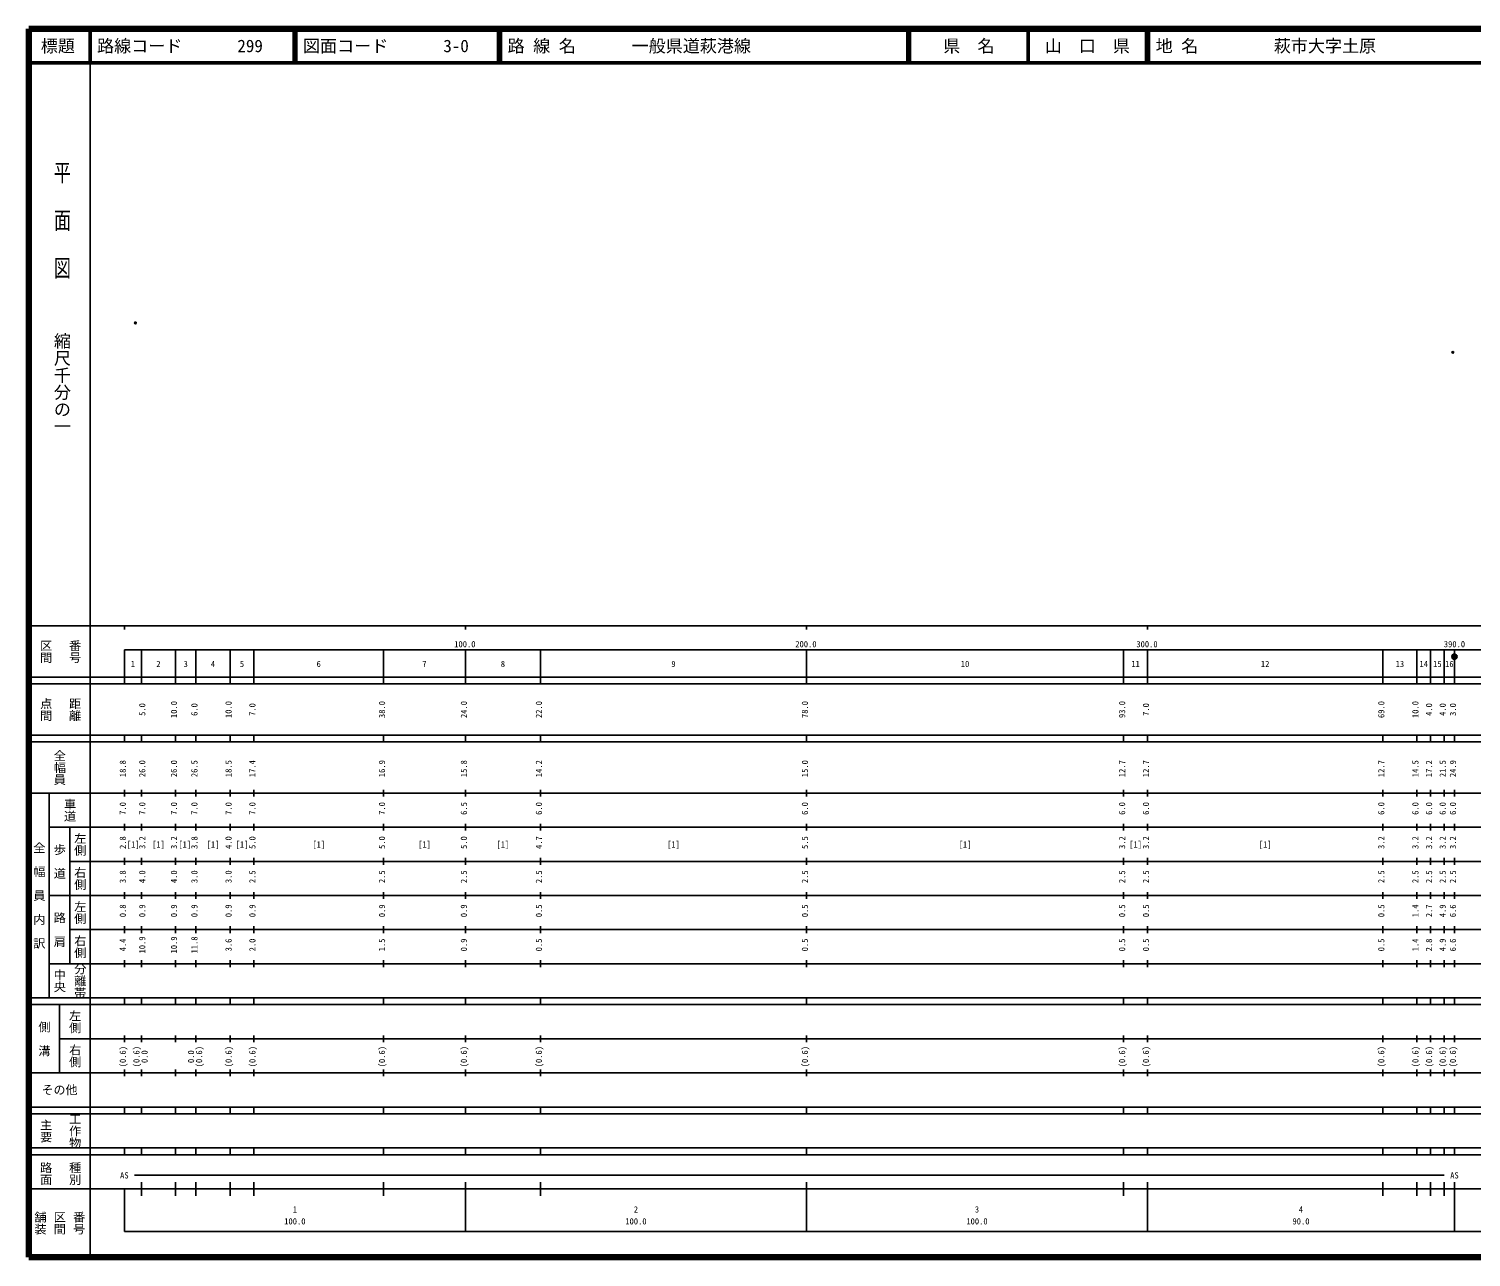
# Model space of a CAD drawing. Units: millimetres on the paper. Extents: x 40 to 680, y 20 to 380.
# Drawn here: x 40 to 462.9, y 20 to 380 of the extents above; entities that cross this region are included whole.
import ezdxf
from ezdxf.enums import TextEntityAlignment as Align

# ---------------------------------------------------------------- set-up
doc = ezdxf.new("R2010")
doc.units = ezdxf.units.MM
doc.header["$PDMODE"] = 32
doc.header["$PDSIZE"] = 0.5
doc.layers.add('M-OTRS', color=6, linetype='Continuous')
doc.layers.add('M-TTL-TXT', color=7, linetype='Continuous')
for name, color, linetype, lineweight in [('M-TTL', 2, 'Continuous', 140), ('M-TTL-BAND', 7, 'Continuous', 25), ('M-TTL-LINE', 7, 'Continuous', 50)]:
    doc.layers.add(name, color=color, linetype=linetype, lineweight=lineweight)
doc.styles.add('@ＭＳ ゴシック', font='')
doc.styles.add('ＭＳ ゴシック', font='')
doc.styles.get('@ＭＳ ゴシック').set_extended_font_data('@MS Gothic')
doc.styles.get('ＭＳ ゴシック').set_extended_font_data('MS Gothic')

msp = doc.modelspace()

# ---------------------------------------------------------------- hatches: boundary and pattern name
at = {"layer": 'M-TTL-BAND'}
msp.add_hatch(color=256, dxfattribs=at).paths.add_polyline_path([(458.75, 196), (458.749, 196.029), (458.748, 196.059), (458.745, 196.088), (458.741, 196.117), (458.736, 196.146), (458.729, 196.175), (458.722, 196.204), (458.713, 196.232), (458.704, 196.26), (458.693, 196.287), (458.681, 196.314), (458.668, 196.34), (458.654, 196.366), (458.639, 196.392), (458.624, 196.417), (458.607, 196.441), (458.589, 196.464), (458.57, 196.487), (458.551, 196.509), (458.53, 196.53), (458.509, 196.551), (458.487, 196.57), (458.464, 196.589), (458.441, 196.607), (458.417, 196.624), (458.392, 196.639), (458.366, 196.654), (458.34, 196.668), (458.314, 196.681), (458.287, 196.693), (458.26, 196.704), (458.232, 196.713), (458.204, 196.722), (458.175, 196.729), (458.146, 196.736), (458.117, 196.741), (458.088, 196.745), (458.059, 196.748), (458.029, 196.749), (458, 196.75), (457.971, 196.749), (457.941, 196.748), (457.912, 196.745), (457.883, 196.741), (457.854, 196.736), (457.825, 196.729), (457.796, 196.722), (457.768, 196.713), (457.74, 196.704), (457.713, 196.693), (457.686, 196.681), (457.66, 196.668), (457.634, 196.654), (457.608, 196.639), (457.583, 196.624), (457.559, 196.607), (457.536, 196.589), (457.513, 196.57), (457.491, 196.551), (457.47, 196.53), (457.449, 196.509), (457.43, 196.487), (457.411, 196.464), (457.393, 196.441), (457.376, 196.417), (457.361, 196.392), (457.346, 196.366), (457.332, 196.34), (457.319, 196.314), (457.307, 196.287), (457.296, 196.26), (457.287, 196.232), (457.278, 196.204), (457.271, 196.175), (457.264, 196.146), (457.259, 196.117), (457.255, 196.088), (457.252, 196.059), (457.251, 196.029), (457.25, 196), (457.251, 195.971), (457.252, 195.941), (457.255, 195.912), (457.259, 195.883), (457.264, 195.854), (457.271, 195.825), (457.278, 195.796), (457.287, 195.768), (457.296, 195.74), (457.307, 195.713), (457.319, 195.686), (457.332, 195.66), (457.346, 195.634), (457.361, 195.608), (457.376, 195.583), (457.393, 195.559), (457.411, 195.536), (457.43, 195.513), (457.449, 195.491), (457.47, 195.47), (457.491, 195.449), (457.513, 195.43), (457.536, 195.411), (457.559, 195.393), (457.583, 195.376), (457.608, 195.361), (457.634, 195.346), (457.66, 195.332), (457.686, 195.319), (457.713, 195.307), (457.74, 195.296), (457.768, 195.287), (457.796, 195.278), (457.825, 195.271), (457.854, 195.264), (457.883, 195.259), (457.912, 195.255), (457.941, 195.252), (457.971, 195.251), (458, 195.25), (458.029, 195.251), (458.059, 195.252), (458.088, 195.255), (458.117, 195.259), (458.146, 195.264), (458.175, 195.271), (458.204, 195.278), (458.232, 195.287), (458.26, 195.296), (458.287, 195.307), (458.314, 195.319), (458.34, 195.332), (458.366, 195.346), (458.392, 195.361), (458.417, 195.376), (458.441, 195.393), (458.464, 195.411), (458.487, 195.43), (458.509, 195.449), (458.53, 195.47), (458.551, 195.491), (458.57, 195.513), (458.589, 195.536), (458.607, 195.559), (458.624, 195.583), (458.639, 195.608), (458.654, 195.634), (458.668, 195.66), (458.681, 195.686), (458.693, 195.713), (458.704, 195.74), (458.713, 195.768), (458.722, 195.796), (458.729, 195.825), (458.736, 195.854), (458.741, 195.883), (458.745, 195.912), (458.748, 195.941), (458.749, 195.971)])

# ---------------------------------------------------------------- linework, layer by layer
at = {"layer": 'M-OTRS'}
for p in [(71.252, 293.829), (457.525, 285.176)]:
    msp.add_point(p, dxfattribs=at)
at = {"layer": 'M-TTL'}
for p, q in [((40, 380), (40, 20)), ((680, 380), (40, 380)), ((40, 20), (680, 20))]:
    msp.add_line(p, q, dxfattribs=at)
at = {"layer": 'M-TTL-BAND'}
for p, q in [((58, 370), (58, 20)), ((40, 205), (579, 205)), ((68, 205), (68, 204)), ((168, 205), (168, 204)), ((268, 205), (268, 204)), ((368, 205), (368, 204)), ((68, 198), (579, 198)), ((68, 198), (68, 188)), ((73, 188), (73, 198)), ((83, 188), (83, 198)), ((89, 188), (89, 198)), ((99, 188), (99, 198)), ((106, 188), (106, 198)), ((144, 188), (144, 198)), ((168, 188), (168, 198)), ((190, 188), (190, 198)), ((268, 188), (268, 198)), ((361, 188), (361, 198)), ((368, 188), (368, 198)), ((437, 188), (437, 198)), ((447, 188), (447, 198)), ((451, 188), (451, 198)), ((455, 188), (455, 198)), ((458, 188), (458, 198)), ((40, 190), (579, 190)), ((40, 188), (579, 188)), ((40, 173), (579, 173)), ((40, 171), (579, 171)), ((68, 171), (68, 173)), ((73, 171), (73, 173)), ((83, 171), (83, 173)), ((89, 171), (89, 173)), ((99, 171), (99, 173)), ((106, 171), (106, 173)), ((144, 171), (144, 173)), ((168, 171), (168, 173)), ((190, 171), (190, 173)), ((268, 171), (268, 173)), ((361, 171), (361, 173)), ((368, 171), (368, 173)), ((437, 171), (437, 173)), ((447, 171), (447, 173)), ((451, 171), (451, 173)), ((455, 171), (455, 173)), ((458, 171), (458, 173)), ((68, 155), (68, 157)), ((73, 155), (73, 157)), ((83, 155), (83, 157)), ((89, 155), (89, 157)), ((99, 155), (99, 157)), ((106, 155), (106, 157)), ((144, 155), (144, 157)), ((168, 155), (168, 157)), ((190, 155), (190, 157)), ((268, 155), (268, 157)), ((361, 155), (361, 157)), ((368, 155), (368, 157)), ((437, 155), (437, 157)), ((447, 155), (447, 157)), ((451, 155), (451, 157)), ((455, 155), (455, 157)), ((458, 155), (458, 157)), ((40, 156), (579, 156)), ((46, 96), (46, 156)), ((46, 146), (579, 146)), ((52, 146), (52, 106)), ((68, 145), (68, 147)), ((73, 145), (73, 147)), ((83, 145), (83, 147)), ((89, 145), (89, 147)), ((99, 145), (99, 147)), ((106, 145), (106, 147)), ((144, 145), (144, 147)), ((168, 145), (168, 147)), ((190, 145), (190, 147)), ((268, 145), (268, 147)), ((361, 145), (361, 147)), ((368, 145), (368, 147)), ((437, 145), (437, 147)), ((447, 145), (447, 147)), ((451, 145), (451, 147)), ((455, 145), (455, 147)), ((458, 145), (458, 147)), ((52, 136), (579, 136)), ((68, 135), (68, 137)), ((73, 135), (73, 137)), ((83, 135), (83, 137)), ((89, 135), (89, 137)), ((99, 135), (99, 137)), ((106, 135), (106, 137)), ((144, 135), (144, 137)), ((168, 135), (168, 137)), ((190, 135), (190, 137)), ((268, 135), (268, 137)), ((361, 135), (361, 137)), ((368, 135), (368, 137)), ((437, 135), (437, 137)), ((447, 135), (447, 137)), ((451, 135), (451, 137)), ((455, 135), (455, 137)), ((458, 135), (458, 137)), ((68, 125), (68, 127)), ((73, 125), (73, 127)), ((83, 125), (83, 127)), ((89, 125), (89, 127)), ((99, 125), (99, 127)), ((106, 125), (106, 127)), ((144, 125), (144, 127)), ((168, 125), (168, 127)), ((190, 125), (190, 127)), ((268, 125), (268, 127)), ((361, 125), (361, 127)), ((368, 125), (368, 127)), ((437, 125), (437, 127)), ((447, 125), (447, 127)), ((451, 125), (451, 127)), ((455, 125), (455, 127)), ((458, 125), (458, 127)), ((46, 126), (579, 126)), ((52, 116), (579, 116)), ((68, 115), (68, 117)), ((73, 115), (73, 117)), ((83, 115), (83, 117)), ((89, 115), (89, 117)), ((99, 115), (99, 117)), ((106, 115), (106, 117)), ((144, 115), (144, 117)), ((168, 115), (168, 117)), ((190, 115), (190, 117)), ((268, 115), (268, 117)), ((361, 115), (361, 117)), ((368, 115), (368, 117)), ((437, 115), (437, 117)), ((447, 115), (447, 117)), ((451, 115), (451, 117)), ((455, 115), (455, 117)), ((458, 115), (458, 117)), ((46, 106), (579, 106)), ((68, 105), (68, 107)), ((73, 105), (73, 107)), ((83, 105), (83, 107)), ((89, 105), (89, 107)), ((99, 105), (99, 107)), ((106, 105), (106, 107)), ((144, 105), (144, 107)), ((168, 105), (168, 107)), ((190, 105), (190, 107)), ((268, 105), (268, 107)), ((361, 105), (361, 107)), ((368, 105), (368, 107)), ((437, 105), (437, 107)), ((447, 105), (447, 107)), ((451, 105), (451, 107)), ((455, 105), (455, 107)), ((458, 105), (458, 107)), ((40, 96), (579, 96)), ((40, 94), (579, 94)), ((49, 94), (49, 74)), ((68, 94), (68, 96)), ((73, 94), (73, 96)), ((83, 94), (83, 96)), ((89, 94), (89, 96)), ((99, 94), (99, 96)), ((106, 94), (106, 96)), ((144, 94), (144, 96)), ((168, 94), (168, 96)), ((190, 94), (190, 96)), ((268, 94), (268, 96)), ((361, 94), (361, 96)), ((368, 94), (368, 96)), ((437, 94), (437, 96)), ((447, 94), (447, 96)), ((451, 94), (451, 96)), ((455, 94), (455, 96)), ((458, 94), (458, 96)), ((68, 83), (68, 85)), ((73, 83), (73, 85)), ((83, 83), (83, 85)), ((89, 83), (89, 85)), ((99, 83), (99, 85)), ((106, 83), (106, 85)), ((144, 83), (144, 85)), ((168, 83), (168, 85)), ((190, 83), (190, 85)), ((268, 83), (268, 85)), ((361, 83), (361, 85)), ((368, 83), (368, 85)), ((437, 83), (437, 85)), ((447, 83), (447, 85)), ((451, 83), (451, 85)), ((455, 83), (455, 85)), ((458, 83), (458, 85)), ((49, 84), (579, 84)), ((40, 74), (579, 74)), ((68, 73), (68, 75)), ((73, 73), (73, 75)), ((83, 73), (83, 75)), ((89, 73), (89, 75)), ((99, 73), (99, 75)), ((106, 73), (106, 75)), ((144, 73), (144, 75)), ((168, 73), (168, 75)), ((190, 73), (190, 75)), ((268, 73), (268, 75)), ((361, 73), (361, 75)), ((368, 73), (368, 75)), ((437, 73), (437, 75)), ((447, 73), (447, 75)), ((451, 73), (451, 75)), ((455, 73), (455, 75)), ((458, 73), (458, 75)), ((40, 64), (579, 64)), ((68, 62), (68, 64)), ((73, 62), (73, 64)), ((83, 62), (83, 64)), ((89, 62), (89, 64)), ((99, 62), (99, 64)), ((106, 62), (106, 64)), ((144, 62), (144, 64)), ((168, 62), (168, 64)), ((190, 62), (190, 64)), ((268, 62), (268, 64)), ((361, 62), (361, 64)), ((368, 62), (368, 64)), ((437, 62), (437, 64)), ((447, 62), (447, 64)), ((451, 62), (451, 64)), ((455, 62), (455, 64)), ((458, 62), (458, 64)), ((40, 62), (579, 62)), ((40, 52), (579, 52)), ((68, 50), (68, 52)), ((73, 50), (73, 52)), ((83, 50), (83, 52)), ((89, 50), (89, 52)), ((99, 50), (99, 52)), ((106, 50), (106, 52)), ((144, 50), (144, 52)), ((168, 50), (168, 52)), ((190, 50), (190, 52)), ((268, 50), (268, 52)), ((361, 50), (361, 52)), ((368, 50), (368, 52)), ((437, 50), (437, 52)), ((447, 50), (447, 52)), ((451, 50), (451, 52)), ((455, 50), (455, 52)), ((458, 50), (458, 52)), ((40, 50), (579, 50)), ((71, 44), (455, 44)), ((40, 40), (579, 40)), ((68, 40), (68, 27.5)), ((73, 38), (73, 42)), ((83, 38), (83, 42)), ((89, 38), (89, 42)), ((99, 38), (99, 42)), ((106, 38), (106, 42)), ((144, 38), (144, 42)), ((168, 27.5), (168, 42)), ((190, 38), (190, 42)), ((268, 27.5), (268, 42)), ((361, 38), (361, 42)), ((368, 27.5), (368, 42)), ((437, 38), (437, 42)), ((447, 38), (447, 42)), ((451, 38), (451, 42)), ((455, 38), (455, 42)), ((458, 27.5), (458, 42)), ((68, 27.5), (579, 27.5))]:
    msp.add_line(p, q, dxfattribs=at)
for radius in [0.75, 0.7]:
    msp.add_circle((458, 196), radius, dxfattribs=at)
at = {"layer": 'M-TTL-LINE'}
for p, q in [((58, 380), (58, 370)), ((117.75, 380), (117.75, 370)), ((118.25, 380), (118.25, 370)), ((177.75, 380), (177.75, 370)), ((178.25, 380), (178.25, 370)), ((297.75, 380), (297.75, 370)), ((298.25, 380), (298.25, 370)), ((333, 380), (333, 370)), ((367.75, 380), (367.75, 370)), ((368.25, 380), (368.25, 370)), ((40, 370), (680, 370))]:
    msp.add_line(p, q, dxfattribs=at)

# ---------------------------------------------------------------- texts
at = {"layer": 'M-TTL-BAND', "style": '@ＭＳ ゴシック', "width": 1.4}
msp.add_text('平  面  図', height=3.666, rotation=270, dxfattribs=at).set_placement((49.777, 306.475), align=Align.MIDDLE_RIGHT)
at = {"layer": 'M-TTL-BAND', "style": '@ＭＳ ゴシック'}
msp.add_text('縮尺千分の一', height=3.666, rotation=270, dxfattribs=at).set_placement((49.777, 261.03), align=Align.MIDDLE_RIGHT)
for s, p in [('区間', (45, 197.5)), ('番号', (53.5, 197.5)), ('点間', (45, 180.5)), ('距離', (53.5, 180.5)), ('全幅員', (49, 163.5)), ('車道', (52, 151)), ('左側', (55, 141)), ('全\u3000幅\u3000員\u3000内\u3000訳', (43, 126)), ('歩\u3000道', (49, 136)), ('右側', (55, 131)), ('左側', (55, 121)), ('路\u3000肩', (49, 116)), ('右側', (55, 111)), ('分離帯', (55, 101)), ('中央', (49, 101)), ('側\u3000溝', (44.5, 84)), ('左側', (53.5, 89)), ('右側', (53.5, 79)), ('主要', (45, 57)), ('工作物', (53.5, 57)), ('路面', (45, 44.5)), ('種別', (53.5, 44.5)), ('舗装', (43.333, 30)), ('区間', (49, 30)), ('番号', (54.667, 30))]:
    msp.add_text(s, height=2.566, rotation=270, dxfattribs=at).set_placement(p, align=Align.MIDDLE_CENTER)
at = {"layer": 'M-TTL-BAND', "style": 'ＭＳ ゴシック'}
for s, p in [('100.0', (167.844, 198.195)), ('200.0', (267.844, 198.195)), ('300.0', (367.844, 198.195)), ('390.0', (458, 198.195)), ('1', (70.5, 192.405)), ('2', (78, 192.405)), ('3', (86, 192.405)), ('4', (94, 192.405)), ('5', (102.5, 192.405)), ('6', (125, 192.405)), ('7', (156, 192.405)), ('8', (179, 192.405)), ('9', (229, 192.405)), ('10', (314.5, 192.405)), ('11', (364.5, 192.405)), ('12', (402.5, 192.405)), ('13', (442, 192.405)), ('14', (449, 192.405)), ('15', (453, 192.405)), ('16', (456.5, 192.405)), ('[1]', (70.6, 139.5)), ('[1]', (78, 139.5)), ('[1]', (85.7, 139.5)), ('[1]', (94, 139.5)), ('[1]', (102.5, 139.5)), ('[1]', (125, 139.5)), ('[1]', (156, 139.5)), ('[1]', (179, 139.5)), ('[1]', (229, 139.5)), ('[1]', (314.5, 139.5)), ('[1]', (364.5, 139.5)), ('[1]', (402.5, 139.5)), ('AS', (68, 42.5)), ('AS', (458, 42.5)), ('1', (118, 32.523)), ('2', (218, 32.523)), ('3', (318, 32.523)), ('4', (413, 32.523)), ('100.0', (118, 29.033)), ('100.0', (218, 29.033)), ('100.0', (318, 29.033)), ('90.0', (413, 29.033))]:
    msp.add_text(s, height=1.833, dxfattribs=at).set_placement(p, align=Align.BOTTOM_CENTER)
for s, p in [('5.0', (74.7, 180.5)), ('10.0', (84, 180.5)), ('6.0', (90, 180.5)), ('10.0', (100, 180.5)), ('7.0', (107, 180.5)), ('38.0', (145, 180.5)), ('24.0', (169, 180.5)), ('22.0', (191, 180.5)), ('78.0', (269, 180.5)), ('93.0', (362, 180.5)), ('7.0', (369, 180.5)), ('69.0', (438, 180.5)), ('10.0', (448, 180.5)), ('4.0', (452, 180.5)), ('4.0', (456, 180.5)), ('3.0', (459, 180.5)), ('18.8', (69, 163.174)), ('26.0', (74.7, 163.174)), ('26.0', (84, 163.174)), ('26.5', (90, 163.174)), ('18.5', (100, 163.174)), ('17.4', (107, 163.174)), ('16.9', (145, 163.174)), ('15.8', (169, 163.174)), ('14.2', (191, 163.174)), ('15.0', (269, 163.174)), ('12.7', (362, 163.174)), ('12.7', (369, 163.174)), ('12.7', (438, 163.174)), ('14.5', (448, 163.174)), ('17.2', (452, 163.174)), ('21.5', (456, 163.174)), ('24.9', (459, 163.174)), ('7.0', (69, 151.5)), ('7.0', (74.7, 151.5)), ('7.0', (84, 151.5)), ('7.0', (90, 151.5)), ('7.0', (100, 151.5)), ('7.0', (107, 151.5)), ('7.0', (145, 151.5)), ('6.5', (169, 151.5)), ('6.0', (191, 151.5)), ('6.0', (269, 151.5)), ('6.0', (362, 151.5)), ('6.0', (369, 151.5)), ('6.0', (438, 151.5)), ('6.0', (448, 151.5)), ('6.0', (452, 151.5)), ('6.0', (456, 151.5)), ('6.0', (459, 151.5)), ('2.8', (69, 141.5)), ('3.2', (74.7, 141.5)), ('3.2', (84, 141.5)), ('3.8', (90, 141.5)), ('4.0', (100, 141.5)), ('5.0', (107, 141.5)), ('5.0', (145, 141.5)), ('5.0', (169, 141.5)), ('4.7', (191, 141.5)), ('5.5', (269, 141.5)), ('3.2', (362, 141.5)), ('3.2', (369, 141.5)), ('3.2', (438, 141.5)), ('3.2', (448, 141.5)), ('3.2', (452, 141.5)), ('3.2', (456, 141.5)), ('3.2', (459, 141.5)), ('3.8', (69, 131.5)), ('4.0', (74.7, 131.5)), ('4.0', (84, 131.5)), ('3.0', (90, 131.5)), ('3.0', (100, 131.5)), ('2.5', (107, 131.5)), ('2.5', (145, 131.5)), ('2.5', (169, 131.5)), ('2.5', (191, 131.5)), ('2.5', (269, 131.5)), ('2.5', (362, 131.5)), ('2.5', (369, 131.5)), ('2.5', (438, 131.5)), ('2.5', (448, 131.5)), ('2.5', (452, 131.5)), ('2.5', (456, 131.5)), ('2.5', (459, 131.5)), ('0.8', (69, 121.5)), ('0.9', (74.7, 121.5)), ('0.9', (84, 121.5)), ('0.9', (90, 121.5)), ('0.9', (100, 121.5)), ('0.9', (107, 121.5)), ('0.9', (145, 121.5)), ('0.9', (169, 121.5)), ('0.5', (191, 121.5)), ('0.5', (269, 121.5)), ('0.5', (362, 121.5)), ('0.5', (369, 121.5)), ('0.5', (438, 121.5)), ('1.4', (448, 121.5)), ('2.7', (452, 121.5)), ('4.9', (456, 121.5)), ('6.6', (459, 121.5)), ('4.4', (69, 111.5)), ('10.9', (74.7, 111.5)), ('10.9', (84, 111.5)), ('11.8', (90, 111.5)), ('3.6', (100, 111.5)), ('2.0', (107, 111.5)), ('1.5', (145, 111.5)), ('0.9', (169, 111.5)), ('0.5', (191, 111.5)), ('0.5', (269, 111.5)), ('0.5', (362, 111.5)), ('0.5', (369, 111.5)), ('0.5', (438, 111.5)), ('1.4', (448, 111.5)), ('2.8', (452, 111.5)), ('4.9', (456, 111.5)), ('6.6', (459, 111.5)), ('(0.6)', (69, 78.764)), ('(0.6)', (73, 78.764)), ('0.0', (75.37, 78.764)), ('0.0', (89, 78.764)), ('(0.6)', (91.37, 78.764)), ('(0.6)', (100, 78.764)), ('(0.6)', (107, 78.764)), ('(0.6)', (145, 78.764)), ('(0.6)', (169, 78.764)), ('(0.6)', (191, 78.764)), ('(0.6)', (269, 78.764)), ('(0.6)', (362, 78.764)), ('(0.6)', (369, 78.764)), ('(0.6)', (438, 78.764)), ('(0.6)', (448, 78.764)), ('(0.6)', (452, 78.764)), ('(0.6)', (456, 78.764)), ('(0.6)', (459, 78.764))]:
    msp.add_text(s, height=1.833, rotation=90, dxfattribs=at).set_placement(p, align=Align.BOTTOM_CENTER)
msp.add_text('その他', height=2.566, dxfattribs=at).set_placement((49, 69), align=Align.MIDDLE_CENTER)
at = {"layer": 'M-TTL-TXT', "style": 'ＭＳ ゴシック'}
for s, p in [('標題', (48.5, 375)), ('県\u3000名', (315.625, 375)), ('山\u3000口\u3000県', (350.375, 375))]:
    msp.add_text(s, height=3.666, dxfattribs=at).set_placement(p, align=Align.MIDDLE_CENTER)
for s, p in [('路線コード', (60, 375)), ('299', (101.142, 375)), ('図面コード', (120.38, 375)), ('3-0', (161.521, 375)), ('路 線 名', (180.38, 375)), ('一般県道萩港線', (216.734, 375)), ('地 名', (370.38, 375)), ('萩市大字土原', (405.024, 375))]:
    msp.add_text(s, height=3.666, dxfattribs=at).set_placement(p, align=Align.MIDDLE_LEFT)

doc.saveas('drawing.dxf')
